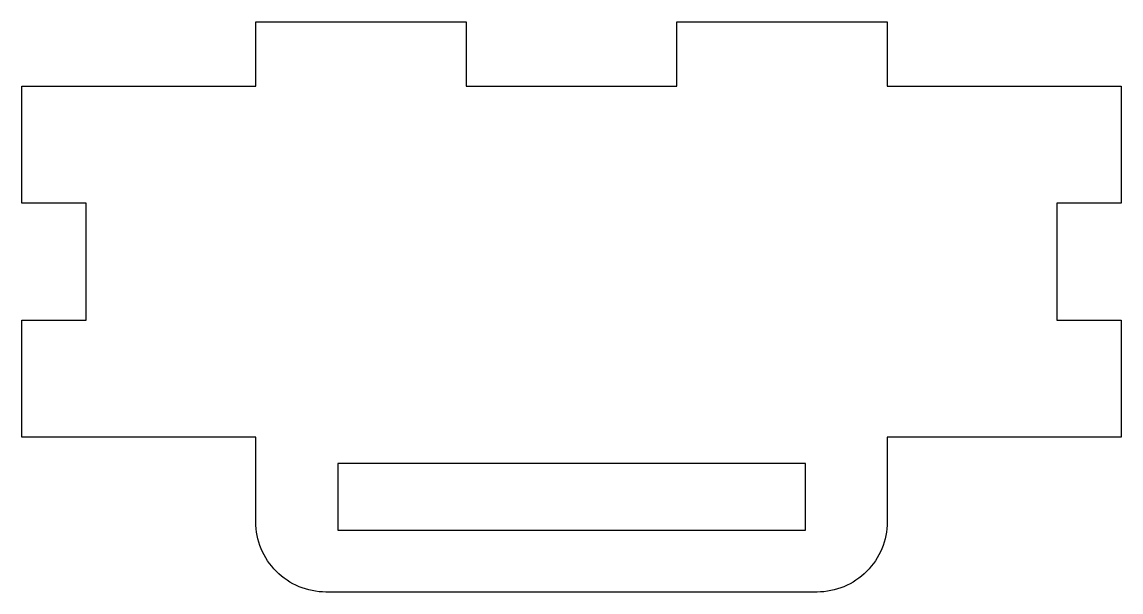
# Model space of a CAD drawing. Header units: millimetres. Extents: x -47 to 47, y -3.5 to 45.2.
import ezdxf

# ---------------------------------------------------------------- set-up
doc = ezdxf.new("R2010")
doc.units = ezdxf.units.MM
doc.layers.get('0').update_dxf_attribs({"linetype": 'CONTINUOUS'})

msp = doc.modelspace()

# ---------------------------------------------------------------- linework, layer by layer
msp.add_lwpolyline([(-21, -3.5, -0.414214), (-27, 2.5), (-27, 9.734), (-47, 9.734), (-47, 19.734), (-41.5, 19.734), (-41.5, 29.734), (-47, 29.734), (-47, 39.734), (-27, 39.734), (-27, 45.234), (-9, 45.234), (-9, 39.734), (9, 39.734), (9, 45.234), (27, 45.234), (27, 39.734), (47, 39.734), (47, 29.734), (41.5, 29.734), (41.5, 19.734), (47, 19.734), (47, 9.734), (27, 9.734), (27, 2.5, -0.414214), (21, -3.5)], format="xyb", close=True)
msp.add_lwpolyline([(20.001, 1.8), (20.001, 7.5), (-19.999, 7.5), (-19.999, 1.8)], close=True)

doc.saveas('drawing.dxf')
